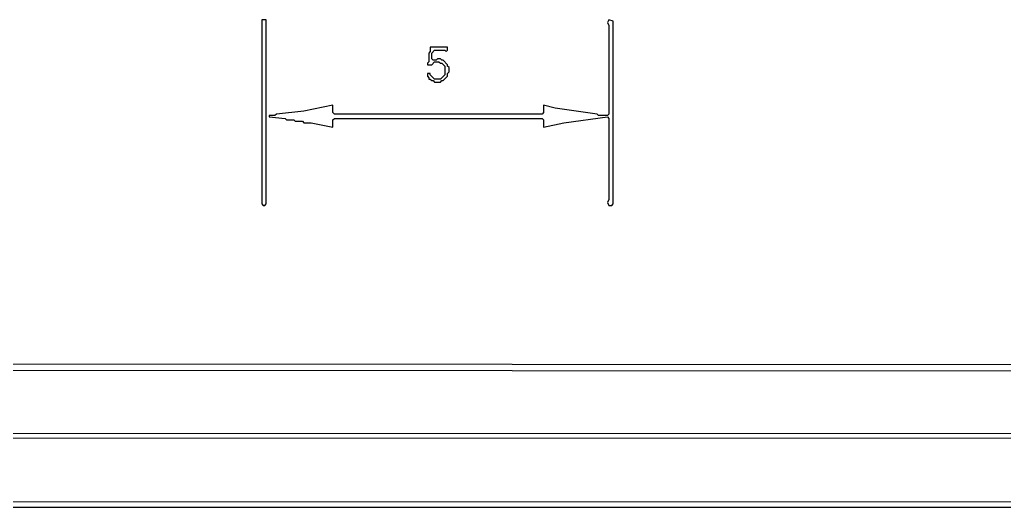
# Model space of a CAD drawing. Extents: x 17 to 323, y -435 to -5.
# Drawn here: x 84.7 to 152.5, y -434.9 to -401.3 of the extents above; entities that cross this region are included whole.
import ezdxf

# ---------------------------------------------------------------- set-up
doc = ezdxf.new("R2010")
doc.units = 0

msp = doc.modelspace()

# ---------------------------------------------------------------- linework, layer by layer
at = {"layer": 'CONTOURS'}
for p, q in [((101.4, -401.3), (101.4, -414)), ((101.7, -401.3), (101.4, -401.3)), ((101.7, -414), (101.7, -401.3)), ((125.3, -401.3), (125.2, -401.5)), ((125.2, -401.5), (125.3, -401.7)), ((125.6, -401.4), (125.3, -401.3)), ((125.6, -414), (125.6, -401.4)), ((125.3, -401.7), (125.3, -407.8)), ((113, -403.5), (112.9, -403.6)), ((113, -403.2), (113, -403.5)), ((114.2, -403.2), (113, -403.2)), ((113.1, -403.6), (113.3, -403.4)), ((113.3, -403.4), (114, -403.4)), ((114, -403.4), (114.1, -403.5)), ((114.1, -403.5), (114.2, -403.4)), ((114.2, -403.4), (114.2, -403.2)), ((112.9, -404.2), (112.8, -404.3)), ((112.9, -403.6), (112.9, -404.2)), ((113.1, -404), (113.1, -403.6)), ((113.2, -404.1), (113.1, -404)), ((113.1, -404.4), (113.3, -404.2)), ((113.4, -404.1), (113.2, -404.1)), ((113.3, -404.2), (113.6, -404.2)), ((113.5, -404), (113.4, -404.1)), ((113.7, -404), (113.5, -404)), ((113.6, -404.2), (113.7, -404.3)), ((113.8, -404.1), (113.7, -404)), ((113.9, -404.1), (113.8, -404.1)), ((114.2, -404.4), (113.9, -404.1)), ((112.8, -404.3), (112.8, -404.4)), ((112.8, -404.4), (113.1, -404.4)), ((113.7, -404.3), (113.8, -404.3)), ((113.8, -404.3), (114, -404.5)), ((114, -404.5), (114, -405.1)), ((114.2, -404.5), (114.2, -404.4)), ((114.3, -404.6), (114.2, -404.5)), ((114.3, -404.9), (114.3, -404.6)), ((113, -405), (112.8, -405)), ((112.8, -405), (112.8, -405.2)), ((112.8, -405.2), (112.9, -405.3)), ((112.9, -405.3), (112.9, -405.4)), ((112.9, -405.4), (113, -405.4)), ((113, -405.1), (113, -405)), ((113.3, -405.4), (113, -405.1)), ((113, -405.4), (113.1, -405.5)), ((113.1, -405.5), (113.2, -405.5)), ((113.2, -405.5), (113.3, -405.6)), ((113.7, -405.4), (113.3, -405.4)), ((114, -405.1), (113.7, -405.4)), ((113.7, -405.6), (113.8, -405.5)), ((113.8, -405.5), (113.9, -405.5)), ((113.9, -405.5), (114.2, -405.2)), ((114.2, -405), (114.3, -404.9)), ((114.2, -405.2), (114.2, -405)), ((113.3, -405.6), (113.7, -405.6)), ((104.3, -407.6), (102.4, -407.8)), ((106.3, -407.2), (104.3, -407.6)), ((106.3, -407.7), (106.3, -407.2)), ((121.6, -407.4), (120.8, -407.2)), ((120.8, -407.2), (120.8, -407.7)), ((124.5, -407.8), (121.6, -407.4)), ((102.3, -407.9), (101.9, -407.9)), ((101.9, -407.9), (101.9, -408)), ((101.9, -408), (103, -408.1)), ((102.4, -407.8), (102.3, -407.9)), ((103, -408.1), (103.1, -408.2)), ((103.1, -408.2), (103.6, -408.2)), ((103.6, -408.2), (103.7, -408.3)), ((106.4, -407.8), (106.3, -407.7)), ((106.3, -408.2), (106.4, -408.1)), ((106.3, -408.7), (106.3, -408.2)), ((120.7, -407.8), (106.4, -407.8)), ((106.4, -408.1), (120.7, -408.1)), ((120.8, -407.7), (120.7, -407.8)), ((120.7, -408.1), (120.8, -408.2)), ((120.8, -408.2), (120.8, -408.7)), ((122.2, -408.4), (125.2, -408)), ((124.6, -407.9), (124.5, -407.8)), ((125.2, -407.9), (124.6, -407.9)), ((125.3, -407.8), (125.2, -407.9)), ((125.2, -408), (125.3, -408.1)), ((125.3, -408.1), (125.3, -413.7)), ((103.7, -408.3), (104.2, -408.3)), ((104.2, -408.3), (104.3, -408.4)), ((104.3, -408.4), (104.8, -408.4)), ((104.8, -408.4), (106.3, -408.7)), ((120.8, -408.7), (122.2, -408.4)), ((125.3, -413.7), (125.2, -413.9)), ((101.4, -414), (101.5, -414.1)), ((101.5, -414.1), (101.6, -414.1)), ((101.6, -414.1), (101.7, -414)), ((125.2, -413.9), (125.3, -414.1)), ((125.3, -414.1), (125.5, -414.1)), ((125.5, -414.1), (125.6, -414)), ((206, -425.1), (26.6, -425)), ((26.3, -425.4), (313.2, -425.6)), ((317.7, -429.9), (21.8, -429.8)), ((21.5, -430.1), (318.1, -430.2)), ((322.4, -434.6), (17.2, -434.5)), ((16.9, -434.9), (322.7, -434.9))]:
    msp.add_line(p, q, dxfattribs=at)

doc.saveas('drawing.dxf')
